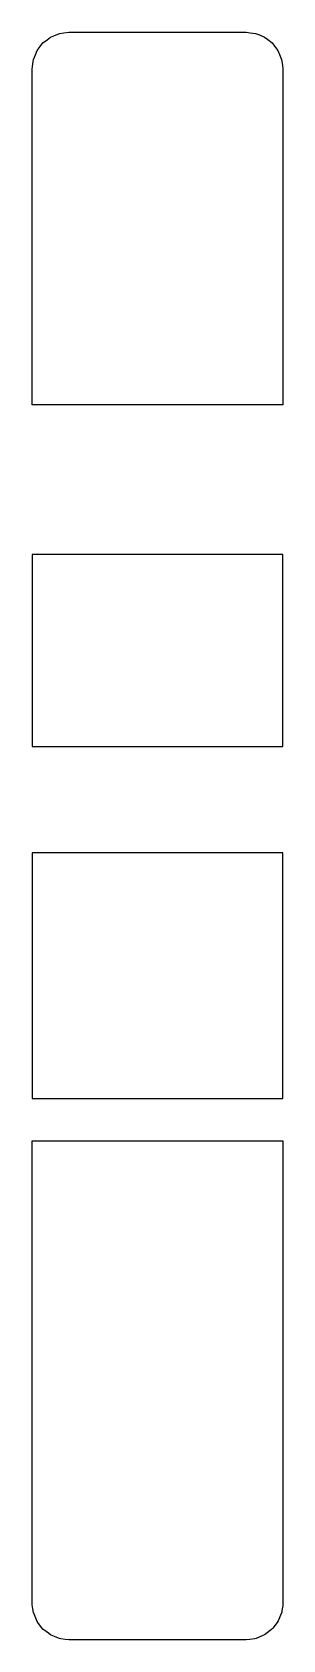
# Model space of a CAD drawing. Header units: metres. Extents: x 2.4 to 16, y -16 to 71.
import ezdxf

# ---------------------------------------------------------------- set-up
doc = ezdxf.new("R2010")
doc.units = ezdxf.units.M

msp = doc.modelspace()

# ---------------------------------------------------------------- linework, layer by layer
for p, q in [((2.986, 70.414), (3.211, 70.587)), ((3.211, 70.587), (3.4, 70.732)), ((3.4, 70.732), (3.662, 70.841)), ((3.662, 70.841), (3.882, 70.932)), ((3.882, 70.932), (4.119, 70.963)), ((4.119, 70.963), (4.4, 71)), ((4.4, 71), (10.664, 71)), ((10.664, 71), (13.272, 71)), ((13.272, 71), (14, 71)), ((14, 71), (14.222, 70.971)), ((14.222, 70.971), (14.518, 70.932)), ((14.518, 70.932), (14.724, 70.846)), ((14.724, 70.846), (15, 70.732)), ((15, 70.732), (15.178, 70.596)), ((15.178, 70.596), (15.414, 70.414)), ((2.468, 69.518), (2.577, 69.78)), ((2.577, 69.78), (2.668, 70)), ((2.668, 70), (2.841, 70.225)), ((2.841, 70.225), (2.986, 70.414)), ((15.414, 70.414), (15.55, 70.237)), ((15.55, 70.237), (15.732, 70)), ((15.732, 70), (15.818, 69.793)), ((15.818, 69.793), (15.932, 69.518)), ((2.4, 69), (2.437, 69.281)), ((2.4, 66.325), (2.4, 69)), ((2.437, 69.281), (2.468, 69.518)), ((15.932, 69.518), (15.971, 69.222)), ((15.971, 69.222), (16, 69)), ((16, 69), (16, 66.737)), ((16, 69), (16, 69)), ((2.4, 66.097), (2.4, 66.325)), ((16, 66.737), (16, 66.36)), ((16, 66.36), (16, 65.956)), ((2.4, 65.841), (2.4, 66.097)), ((2.4, 65.58), (2.4, 65.841)), ((2.4, 51.253), (2.4, 65.58)), ((16, 65.956), (16, 65.563)), ((16, 65.563), (16, 51.305)), ((2.4, 51.242), (2.4, 51.253)), ((2.4, 51.229), (2.4, 51.242)), ((2.4, 51.215), (2.4, 51.229)), ((2.4, 51.202), (2.4, 51.215)), ((2.4, 51.192), (2.4, 51.202)), ((2.4, 51.087), (2.4, 51.192)), ((2.4, 50.837), (2.4, 51.087)), ((15.127, 50.837), (2.4, 50.837)), ((16, 50.837), (15.127, 50.837)), ((16, 51.305), (16, 51.281)), ((16, 51.281), (16, 51.253)), ((16, 51.253), (16, 50.837)), ((3.273, 42.732), (2.4, 42.732)), ((2.4, 42.732), (2.4, 42.429)), ((16, 42.732), (3.273, 42.732)), ((16, 42.177), (16, 42.732)), ((2.4, 42.429), (2.4, 42.177)), ((2.4, 42.177), (2.4, 38.242)), ((16, 41.065), (16, 42.177)), ((16, 42.177), (16, 42.177)), ((16, 35.248), (16, 41.065)), ((2.4, 38.242), (2.4, 35.248)), ((2.4, 35.248), (2.4, 33.926)), ((16, 32.34), (16, 35.248)), ((2.4, 33.926), (2.4, 32.34)), ((2.4, 32.34), (6.967, 32.34)), ((6.967, 32.34), (16, 32.34)), ((11.433, 26.588), (2.4, 26.588)), ((2.4, 26.588), (2.4, 25.296)), ((16, 26.588), (11.433, 26.588)), ((16, 23.68), (16, 26.588)), ((2.4, 25.296), (2.4, 23.68)), ((2.4, 23.68), (2.4, 21.268)), ((16, 19.66), (16, 23.68)), ((2.4, 21.268), (2.4, 19.66)), ((2.4, 19.66), (2.4, 16.763)), ((16, 13.288), (16, 19.66)), ((2.4, 16.763), (2.4, 13.288)), ((2.4, 13.288), (12.407, 13.288)), ((12.407, 13.288), (16, 13.288)), ((16, 13.288), (16, 13.288)), ((2.4, 8.132), (2.4, 11)), ((2.4, 11), (5.993, 11)), ((5.993, 11), (16, 11)), ((16, 11), (16, 7.637)), ((2.4, 7.323), (2.4, 8.132)), ((2.4, 7.282), (2.4, 7.323)), ((2.4, 0.978), (2.4, 7.282)), ((16, 7.637), (16, 3.161)), ((16, 3.161), (16, -7.165)), ((2.4, 0.598), (2.4, 0.978)), ((2.4, 0.248), (2.4, 0.598)), ((2.4, -0.041), (2.4, 0.248)), ((2.4, -6.441), (2.4, -0.041)), ((2.4, -6.887), (2.4, -6.441)), ((2.4, -7.054), (2.4, -6.887)), ((2.4, -13.975), (2.4, -7.054)), ((16, -7.165), (16, -7.757)), ((16, -7.165), (16, -7.165)), ((16, -7.757), (16, -8.403)), ((16, -8.403), (16, -9.052)), ((16, -9.052), (16, -9.132)), ((16, -9.132), (16, -9.208)), ((16, -9.208), (16, -9.821)), ((16, -9.821), (16, -9.897)), ((16, -9.897), (16, -10.438)), ((16, -10.438), (16, -10.882)), ((16, -10.882), (16, -14)), ((2.4, -14), (2.4, -13.975)), ((2.406, -14.101), (2.4, -14)), ((2.443, -14.33), (2.406, -14.101)), ((2.468, -14.518), (2.443, -14.33)), ((2.523, -14.65), (2.468, -14.518)), ((2.668, -15), (2.523, -14.65)), ((15.893, -14.621), (15.747, -14.972)), ((15.935, -14.504), (15.893, -14.621)), ((15.947, -14.439), (15.935, -14.504)), ((15.968, -14.326), (15.947, -14.439)), ((15.99, -14.161), (15.968, -14.326)), ((16, -14), (15.99, -14.161)), ((2.755, -15.114), (2.668, -15)), ((2.986, -15.414), (2.755, -15.114)), ((3.287, -15.645), (2.986, -15.414)), ((3.401, -15.733), (3.287, -15.645)), ((15.385, -15.441), (15.076, -15.678)), ((15.453, -15.37), (15.385, -15.441)), ((15.687, -15.065), (15.453, -15.37)), ((15.747, -14.972), (15.687, -15.065)), ((3.75, -15.877), (3.401, -15.733)), ((3.882, -15.932), (3.75, -15.877)), ((3.962, -15.942), (3.882, -15.932)), ((4.189, -15.979), (3.962, -15.942)), ((4.4, -16), (4.189, -15.979)), ((10.274, -16), (4.4, -16)), ((14, -16), (10.274, -16)), ((14.206, -15.983), (14, -16)), ((14.475, -15.941), (14.206, -15.983)), ((14.554, -15.921), (14.475, -15.941)), ((14.92, -15.769), (14.554, -15.921)), ((14.998, -15.733), (14.92, -15.769)), ((15.076, -15.678), (14.998, -15.733))]:
    msp.add_line(p, q)

doc.saveas('drawing.dxf')
